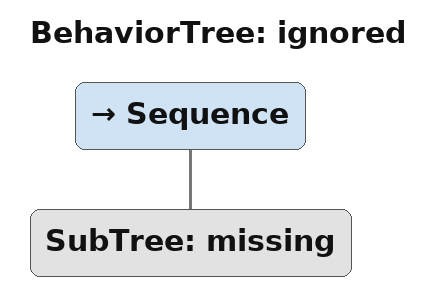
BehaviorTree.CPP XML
<?xml version="1.0" encoding="UTF-8"?>
<root BTCPP_format="4">
  <BehaviorTree ID="ignored">
    <Sequence>
      <SubTree ID="missing"/>
    </Sequence>
  </BehaviorTree>
</root>
